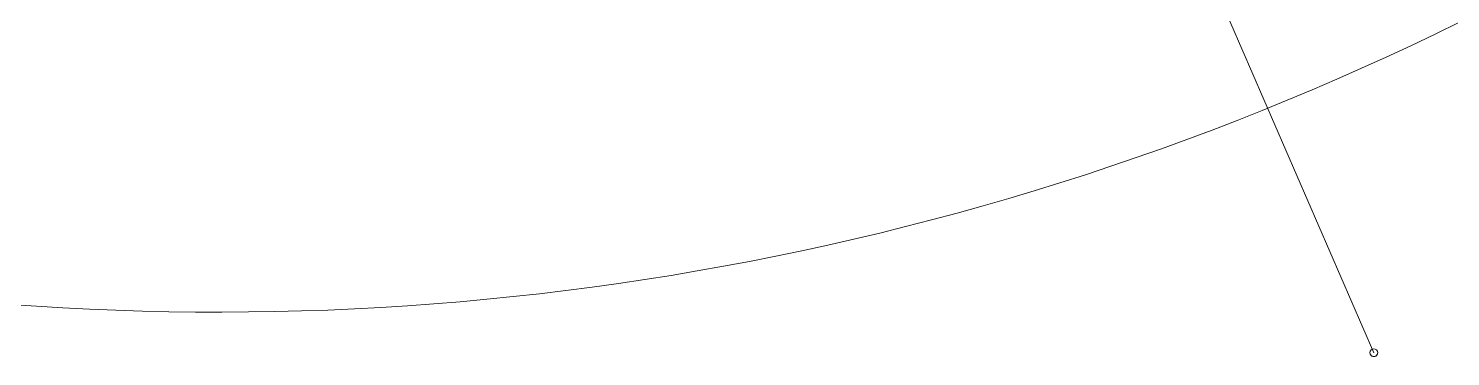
# Model space of a CAD drawing. Header units: inches. Extents: x 57 to 426, y 91 to 658.
# Drawn here: x 336.98 to 350.36, y 469.28 to 472.37 of the extents above; entities that cross this region are included whole.
import ezdxf

# ---------------------------------------------------------------- set-up
doc = ezdxf.new("R2010")
doc.units = ezdxf.units.IN
doc.header["$MEASUREMENT"] = 0
doc.layers.add('FURN', color=144, linetype='Continuous', lineweight=18)
doc.layers.add('FURNTIURE', color=7, linetype='Continuous', lineweight=5)

# ---------------------------------------------------------------- blocks, each defined once
blk = doc.blocks.new("50'X96'-G58")
at = {"layer": 'FURNTIURE', "color": 7, "linetype": 'Continuous'}
blk.add_line((1357.85, 884.015), (1365.33, 866.699), dxfattribs=at)
blk.add_lwpolyline([(1365.258, 866.7, 1), (1365.401, 866.7, 1)], format="xyb", close=True, dxfattribs=at)
blk.add_lwpolyline([(1365.258, 866.7, 1), (1365.401, 866.7, 1)], format="xyb", close=True, dxfattribs=at)
blk.add_lwpolyline([(1365.258, 866.7, 1), (1365.401, 866.7, 1)], format="xyb", close=True, dxfattribs=at)
blk.add_circle((1365.329, 866.7), 0.0718, dxfattribs=at)
blk = doc.blocks.new("50'X96'-G57")
blk.add_blockref("50'X96'-G58", (0, 0))
blk = doc.blocks.new('A$C2B627B83')
at = {"layer": 'FURNTIURE', "color": 7, "linetype": 'Continuous'}
blk.add_arc((-17.913, 28.568), 38.971, 324.808, 35.3368, dxfattribs=at)
at = {"xscale": 0.7499999999999897, "yscale": 0.7499999999999897, "zscale": 0.7499999999999897, "rotation": 90.0724086965355}
blk.add_blockref("50'X96'-G57", (672.942, -978.51), dxfattribs=at)

msp = doc.modelspace()

# ---------------------------------------------------------------- block references
at = {"layer": 'FURN', "ltscale": 15, "xscale": 0.6749999999956345, "yscale": 0.6749999999992724, "zscale": 0.675, "rotation": 270}
msp.add_blockref('A$C2B627B83', (319.485, 483.915), dxfattribs=at)

doc.saveas('drawing.dxf')
